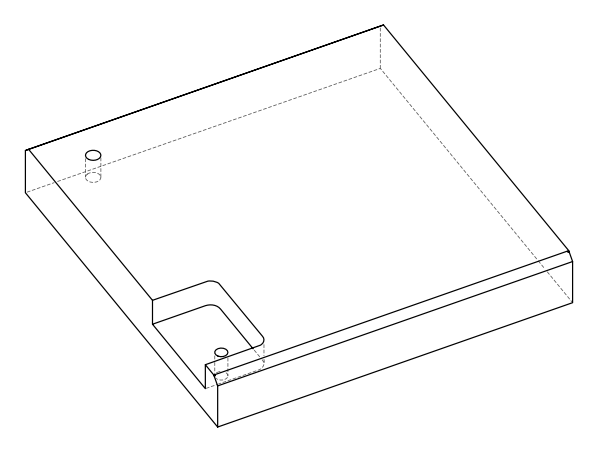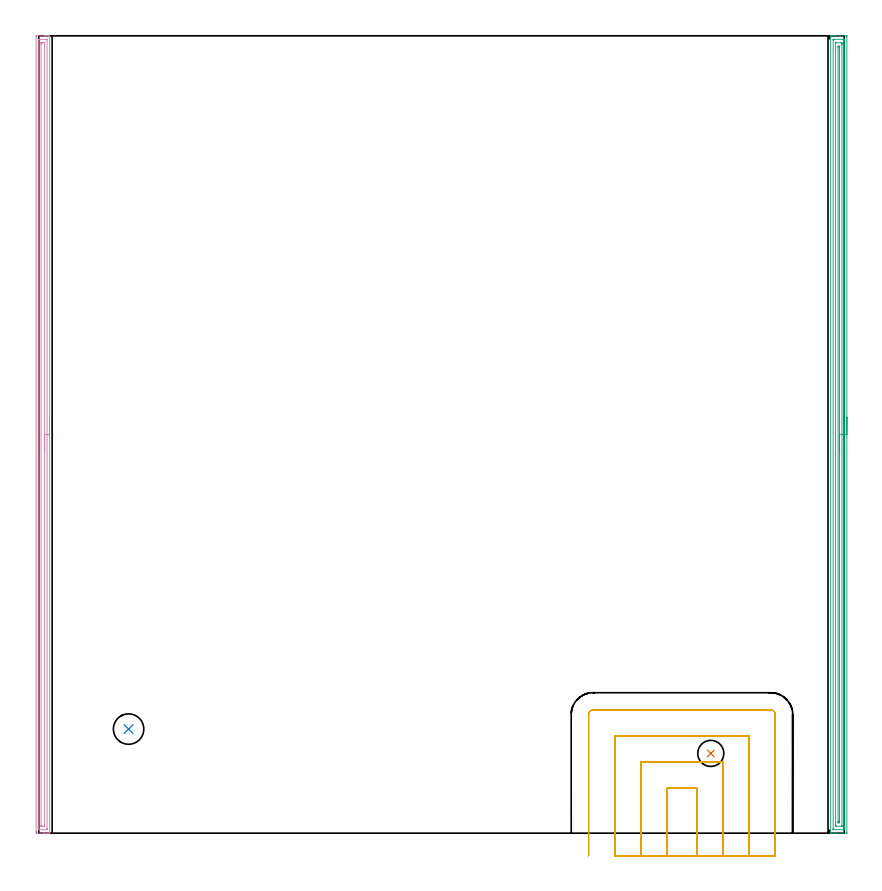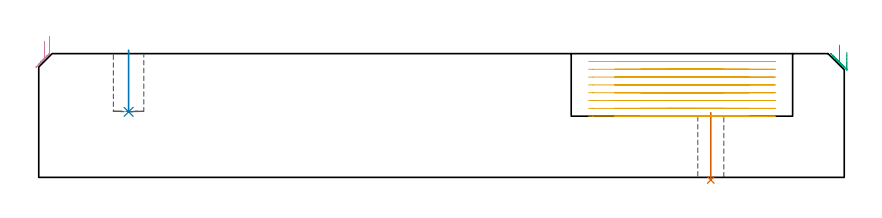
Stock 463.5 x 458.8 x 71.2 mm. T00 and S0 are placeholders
(PLAN: 5 operations, 3 tool changes, 44.6 min)
(1 INDEXABLE_INSERT_DRILL_THROUGH_HOLE_FROM_SOLID | STEP1HOLE | UGT0302_001 | 0.16 min | 12544 mm3)
(2 INDEXABLE_INSERT_DRILL_BLIND_HOLE_FROM_SOLID | STEP1POCKET | NXT0302_006 | 0.14 min | 7991 mm3)
(3 AREA_MILL | FG_CHAMFER_SURFACE | UGT0205_001 | 14.87 min | 19837 mm3)
(4 AREA_MILL_1 | FG_CHAMFER_SURFACE_1 | UGT0205_001 | 11.22 min | 13601 mm3)
(5 MILL_SLOT | SLOT_PARTIAL_RECTANGULAR | UGT0201_094 | Follow Part, ap 5, ae 75% | 18.23 min | 361868 mm3)
(TOOL UGT0302_001 | Indexable Insert Drill 15mm | D15 PA180 FL50 Z2)
(TOOL NXT0302_006 | Index. Insert Drill 17.5mm [880-D1750L25-05] | D17.5 PA176 FL88 Z2)
(TOOL UGT0205_001 | Chamfer Mill 20 x 3 x 45 deg. | D20 FL50 Z2)
(TOOL UGT0201_094 | End mill 20 mm | D20 FL38 Z4)
(OP 1 INDEXABLE_INSERT_DRILL_THROUGH_HOLE_FROM_SOLID)
G17 G21 G94 G90
T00 M6
G54
G17 G0 G90 X386.7 Y45.9 S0 M3
G43 Z81.2 H0
G94 G81 G98 Z-1.5 F250. R37.2
G80
M5
M2
(OP 2 INDEXABLE_INSERT_DRILL_BLIND_HOLE_FROM_SOLID)
G17 G21 G94 G90
T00 M6
G54
G17 G0 G90 X51.7 Y59.9 S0 M3
G43 Z81.2 H1
G94 G81 G98 Z37.7 F250. R73.2
G80
M5
M2
(OP 3 AREA_MILL)
G17 G21 G94 G90
T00 M6
G54
G17 G0 G90 X465. Y239.4 S1061 M3
G43 Z81.2 H0
Z71.9
G94 G1 Y239.362 Z71.028 F250.
Y239.248 Z70.163
Y239.059 Z69.312
Y238.797 Z68.48
Y238.463 Z67.674
Y238.06 Z66.9
Y237.591 Z66.164
Y237.06 Z65.472
Y236.471 Z64.829
Y235.828 Z64.24
Y235.136 Z63.708
Y234.4 Z63.24
Y233.626 Z62.837
Y232.82 Z62.503
Y231.988 Z62.241
Y231.136 Z62.052
Y230.271 Z61.938
Y229.4 Z61.9
Y0.622
X464.996 Y0.002 Z61.901
X464.995 Y0.001 Z61.902
X459.009 Y0. Z67.886
X457.572 Z69.324
X457.221 Z69.674
X456.193 Z70.707
X455.77 Y0.001 Z71.121
X455.735 Y0.003 Z71.156
X455.703 Y0.009 Z71.188
X455.7 Y0.176 Z71.2
Y458.624
X455.703 Y458.791 Z71.188
X455.735 Y458.797 Z71.156
X455.771 Y458.8 Z71.121
X456.193 Z70.707
X456.518 Z70.381
X457.221 Z69.674
X458.466 Z68.431
X459.903 Z66.993
X464.995 Y458.799 Z61.902
X464.996 Y458.797 Z61.901
X464.999 Y458.178
X465. Y229.4 Z61.9
X463.586 Z63.314
X463.585 Y2.41 Z63.315
Y2.304
X463.582 Y2.196 Z63.318
X463.575 Y2.01 Z63.325
X463.479 Y2.008 Z63.421
X462.994 Y2.001 Z63.906
X457.221 Z69.679
X457.163 Y2.002 Z69.737
X457.128 Y2.006 Z69.772
X457.123 Y2.008 Z69.777
X457.12 Y2.03 Z69.78
X457.117 Y2.09 Z69.783
X457.115 Y2.303 Z69.785
X457.114 Y2.41 Z69.786
X457.115 Y456.39 Z69.785
Y456.496
X457.118 Y456.603 Z69.782
X457.125 Y456.79 Z69.775
X457.221 Y456.792 Z69.679
X457.706 Y456.799 Z69.194
X463.479 Z63.421
X463.537 Y456.798 Z63.363
X463.572 Y456.794 Z63.328
X463.577 Y456.792 Z63.323
X463.58 Y456.77 Z63.32
X463.583 Y456.71 Z63.317
X463.585 Y456.497 Z63.315
X463.586 Y456.39 Z63.314
Y229.4
X462.172 Z64.728
X462.171 Y4.197 Z64.729
X462.17 Y4.077 Z64.73
X462.167 Y4.019 Z64.733
X462.166 Y4.011 Z64.734
X462.141 Y4.007 Z64.759
X462.085 Y4.004 Z64.815
X461.888 Y4. Z65.012
X459.009 Z67.891
X458.812 Y4.002 Z68.088
X458.681 Y4.005 Z68.219
X458.576 Y4.01 Z68.324
X458.535 Y4.018 Z68.365
X458.534 Y4.038 Z68.366
X458.531 Y4.197 Z68.369
X458.529 Y4.677 Z68.371
X458.528 Y5.091 Z68.372
X458.529 Y454.603 Z68.371
X458.53 Y454.723 Z68.37
X458.533 Y454.781 Z68.367
X458.534 Y454.788 Z68.366
X458.559 Y454.792 Z68.341
X458.615 Y454.796 Z68.285
X458.812 Y454.8 Z68.088
X461.691 Z65.209
X461.888 Y454.798 Z65.012
X462.019 Y454.795 Z64.881
X462.124 Y454.79 Z64.776
X462.165 Y454.782 Z64.735
X462.166 Y454.762 Z64.734
X462.169 Y454.603 Z64.731
X462.171 Y454.123 Z64.729
X462.172 Y453.709 Z64.728
Y229.4
X460.757 Z66.143
Y6.878
X460.754 Y6.064 Z66.146
X460.752 Y6.029 Z66.148
X460.749 Y6.01 Z66.151
X460.727 Y6.007 Z66.173
X460.673 Y6.003 Z66.227
X460.566 Y6.001 Z66.334
X460.35 Y6. Z66.55
X460.134 Y6.001 Z66.766
X460.027 Y6.003 Z66.873
X459.973 Y6.007 Z66.927
X459.952 Y6.01 Z66.948
X459.95 Y6.026 Z66.95
X459.943 Y6.838 Z66.957
Y6.878
Y451.961
X459.949 Y452.77 Z66.951
X459.952 Y452.79 Z66.948
X459.973 Y452.793 Z66.927
X460.027 Y452.797 Z66.873
X460.134 Y452.799 Z66.766
X460.35 Y452.8 Z66.55
X460.566 Y452.799 Z66.334
X460.673 Y452.797 Z66.227
X460.727 Y452.793 Z66.173
X460.748 Y452.79 Z66.152
X460.75 Y452.774 Z66.15
X460.757 Y451.962 Z66.143
Y451.922
Y229.4
Y228.528 Z66.181
Y227.663 Z66.295
Y226.812 Z66.483
Y225.98 Z66.746
Y225.174 Z67.08
Y224.4 Z67.482
Y223.664 Z67.951
Y222.972 Z68.482
Y222.329 Z69.072
Y221.739 Z69.715
Y221.208 Z70.407
Y220.74 Z71.143
Y220.337 Z71.916
Y220.003 Z72.722
Y219.741 Z73.554
Y219.552 Z74.406
Y219.438 Z75.271
Y219.4 Z76.143
G0 Z81.2
M5
M2
(OP 4 AREA_MILL_1)
G17 G21 G94 G90
T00 M6
G54
G17 G0 G90 X6.2 Y239.4 S1061 M3
G43 Z81.2 H0
G94 G1 Y239.362 Z80.328 F250.
Y239.248 Z79.464
Y239.059 Z78.612
Y238.797 Z77.78
Y238.463 Z76.974
Y238.06 Z76.2
Y237.592 Z75.464
Y237.06 Z74.772
Y236.471 Z74.129
Y235.828 Z73.54
Y235.136 Z73.008
Y234.4 Z72.54
Y233.626 Z72.137
Y232.82 Z71.803
Y231.988 Z71.541
Y231.137 Z71.352
Y230.272 Z71.238
Y229.4 Z71.2
Y0.176
X6.197 Y0.01 Z71.188
X6.063 Y0.002 Z71.055
X5.923 Y0. Z70.923
X5.66 Z70.66
X4.973 Z69.968
X3.755 Z68.752
X3.224 Z68.219
X2.615 Z67.611
X-1.148 Y0.001 Z63.85
X-1.493 Y0.01 Z63.504
X-1.498 Y0.264 Z63.501
X-1.5 Y0.622 Z63.5
Y0.983
Y458.178
X-1.498 Y458.535 Z63.501
X-1.493 Y458.79 Z63.504
X-1.148 Y458.8 Z63.85
X3.224 Z68.219
X3.755 Z68.752
X4.099 Z69.095
X4.63 Z69.626
X4.973 Z69.968
X5.66 Z70.66
X5.923 Z70.923
X6.063 Y458.798 Z71.055
X6.198 Y458.79 Z71.188
X6.2 Y458.624 Z71.2
Y229.4
X4.786 Z69.786
Y2.602
X4.785 Y2.41 Z69.785
X4.78 Y2.059 Z69.78
X4.779 Y2.02 Z69.779
X4.771 Y2.01 Z69.771
X4.74 Y2.007 Z69.74
X4.633 Y2.002 Z69.633
X4.499 Y2. Z69.499
X0.127 Z65.127
X-0.033 Y2.003 Z64.967
X-0.065 Y2.006 Z64.935
X-0.076 Y2.01 Z64.924
X-0.079 Y2.018 Z64.921
X-0.082 Y2.056 Z64.918
X-0.085 Y2.218 Z64.915
Y456.199
X-0.084 Y456.39 Z64.916
X-0.08 Y456.741 Z64.92
X-0.079 Y456.78 Z64.921
X-0.071 Y456.79 Z64.929
X-0.04 Y456.793 Z64.96
X0.067 Y456.798 Z65.067
X0.201 Y456.8 Z65.201
X4.573 Z69.573
X4.733 Y456.797 Z69.733
X4.765 Y456.794 Z69.765
X4.776 Y456.79 Z69.776
X4.779 Y456.782 Z69.779
X4.782 Y456.744 Z69.782
X4.785 Y456.583 Z69.785
X4.786 Y229.4 Z69.786
X3.372 Z68.372
X3.371 Y4.941 Z68.371
X3.368 Y4.197 Z68.368
X3.365 Y4.053 Z68.365
X3.362 Y4.01 Z68.362
X3.32 Y4.007 Z68.32
X3.224 Y4.004 Z68.224
X2.543 Y4. Z67.543
X2.35 Z67.35
X1.668 Z66.668
X1.476 Y4.001 Z66.476
X1.411 Y4.004 Z66.411
X1.361 Y4.008 Z66.361
X1.335 Y4.013 Z66.335
X1.334 Y4.047 Z66.334
X1.33 Y4.197 Z66.33
X1.329 Y4.347 Z66.329
Y453.86
X1.332 Y454.603 Z66.332
X1.335 Y454.747 Z66.335
X1.338 Y454.79 Z66.338
X1.38 Y454.793 Z66.38
X1.476 Y454.796 Z66.476
X2.157 Y454.8 Z67.157
X2.35 Z67.35
X3.032 Z68.032
X3.224 Y454.799 Z68.224
X3.289 Y454.797 Z68.289
X3.339 Y454.792 Z68.339
X3.365 Y454.787 Z68.365
X3.366 Y454.753 Z68.366
X3.37 Y454.603 Z68.37
X3.371 Y454.453 Z68.371
X3.372 Y229.4 Z68.372
Y228.528 Z68.41
Y227.664 Z68.523
Y226.812 Z68.712
Y225.98 Z68.975
Y225.174 Z69.308
Y224.4 Z69.711
Y223.664 Z70.18
Y222.972 Z70.711
Y222.329 Z71.3
Y221.74 Z71.944
Y221.209 Z72.636
Y220.74 Z73.372
Y220.337 Z74.145
Y220.003 Z74.951
Y219.741 Z75.783
Y219.552 Z76.635
Y219.438 Z77.5
Y219.4 Z78.372
G0 Z81.2
M5
M2
(OP 5 MILL_SLOT)
G17 G21 G94 G90
T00 M6
G54
G17 G0 G90 X378.8 Y-13. S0 M3
G43 Z81.2 H0
Z66.7
G94 G1 Y-10. F250.
Y25.8 F500.
X361.4
Y-10.
Y-13. F250.
X393.8
Y-10.
Y40.8 F500.
X346.4
Y-10.
Y-13. F250.
X408.8
Y-10.
Y55.8 F500.
X331.4
Y-10.
Y-13. F250.
X423.8
Y-10.
Y68.3 F500.
G3 X421.3 Y70.8 R2.5
G1 X318.9
G3 X316.4 Y68.3 R2.5
G1 Y-10.
Y-13. F250.
G0 X378.8 Z62.2
G1 Y-10.
Y25.8 F500.
X361.4
Y-10.
Y-13. F250.
X393.8
Y-10.
Y40.8 F500.
X346.4
Y-10.
Y-13. F250.
X408.8
Y-10.
Y55.8 F500.
X331.4
Y-10.
Y-13. F250.
X423.8
Y-10.
Y68.3 F500.
G3 X421.3 Y70.8 R2.5
G1 X318.9
G3 X316.4 Y68.3 R2.5
G1 Y-10.
Y-13. F250.
G0 X378.8 Z57.7
G1 Y-10.
Y25.8 F500.
X361.4
Y-10.
Y-13. F250.
X393.8
Y-10.
Y40.8 F500.
X346.4
Y-10.
Y-13. F250.
X408.8
Y-10.
Y55.8 F500.
X331.4
Y-10.
Y-13. F250.
X423.8
Y-10.
Y68.3 F500.
G3 X421.3 Y70.8 R2.5
G1 X318.9
G3 X316.4 Y68.3 R2.5
G1 Y-10.
Y-13. F250.
G0 X378.8 Z53.2
G1 Y-10.
Y25.8 F500.
X361.4
Y-10.
Y-13. F250.
X393.8
Y-10.
Y40.8 F500.
X346.4
Y-10.
Y-13. F250.
X408.8
Y-10.
Y55.8 F500.
X331.4
Y-10.
Y-13. F250.
X423.8
Y-10.
Y68.3 F500.
G3 X421.3 Y70.8 R2.5
G1 X318.9
G3 X316.4 Y68.3 R2.5
G1 Y-10.
Y-13. F250.
G0 X378.8 Z48.7
G1 Y-10.
Y25.8 F500.
X361.4
Y-10.
Y-13. F250.
X393.8
Y-10.
Y40.8 F500.
X346.4
Y-10.
Y-13. F250.
X408.8
Y-10.
Y55.8 F500.
X331.4
Y-10.
Y-13. F250.
X423.8
Y-10.
Y68.3 F500.
G3 X421.3 Y70.8 R2.5
G1 X318.9
G3 X316.4 Y68.3 R2.5
G1 Y-10.
Y-13. F250.
G0 X378.8 Z44.2
G1 Y-10.
Y25.8 F500.
X361.4
Y-10.
Y-13. F250.
X393.8
Y-10.
Y40.8 F500.
X346.4
Y-10.
Y-13. F250.
X408.8
Y-10.
Y55.8 F500.
X331.4
Y-10.
Y-13. F250.
X423.8
Y-10.
Y68.3 F500.
G3 X421.3 Y70.8 R2.5
G1 X318.9
G3 X316.4 Y68.3 R2.5
G1 Y-10.
Y-13. F250.
G0 X378.8 Z39.7
G1 Y-10.
Y25.8 F500.
X361.4
Y-10.
Y-13. F250.
X393.8
Y-10.
Y40.8 F500.
X346.4
Y-10.
Y-13. F250.
X408.8
Y-10.
Y55.8 F500.
X331.4
Y-10.
Y-13. F250.
X423.8
Y-10.
Y68.3 F500.
G3 X421.3 Y70.8 R2.5
G1 X318.9
G3 X316.4 Y68.3 R2.5
G1 Y-10.
Y-13. F250.
G0 X378.8 Z35.2
G1 Y-10.
Y25.8 F500.
X361.4
Y-10.
Y-13. F250.
X393.8
Y-10.
Y40.8 F500.
X346.4
Y-10.
Y-13. F250.
X408.8
Y-10.
Y55.8 F500.
X331.4
Y-10.
Y-13. F250.
X423.8
Y-10.
Y68.3 F500.
G3 X421.3 Y70.8 R2.5
G1 X318.9
G3 X316.4 Y68.3 R2.5
G1 Y-10.
Y-13. F250.
G0 Z81.2
M5
M2
